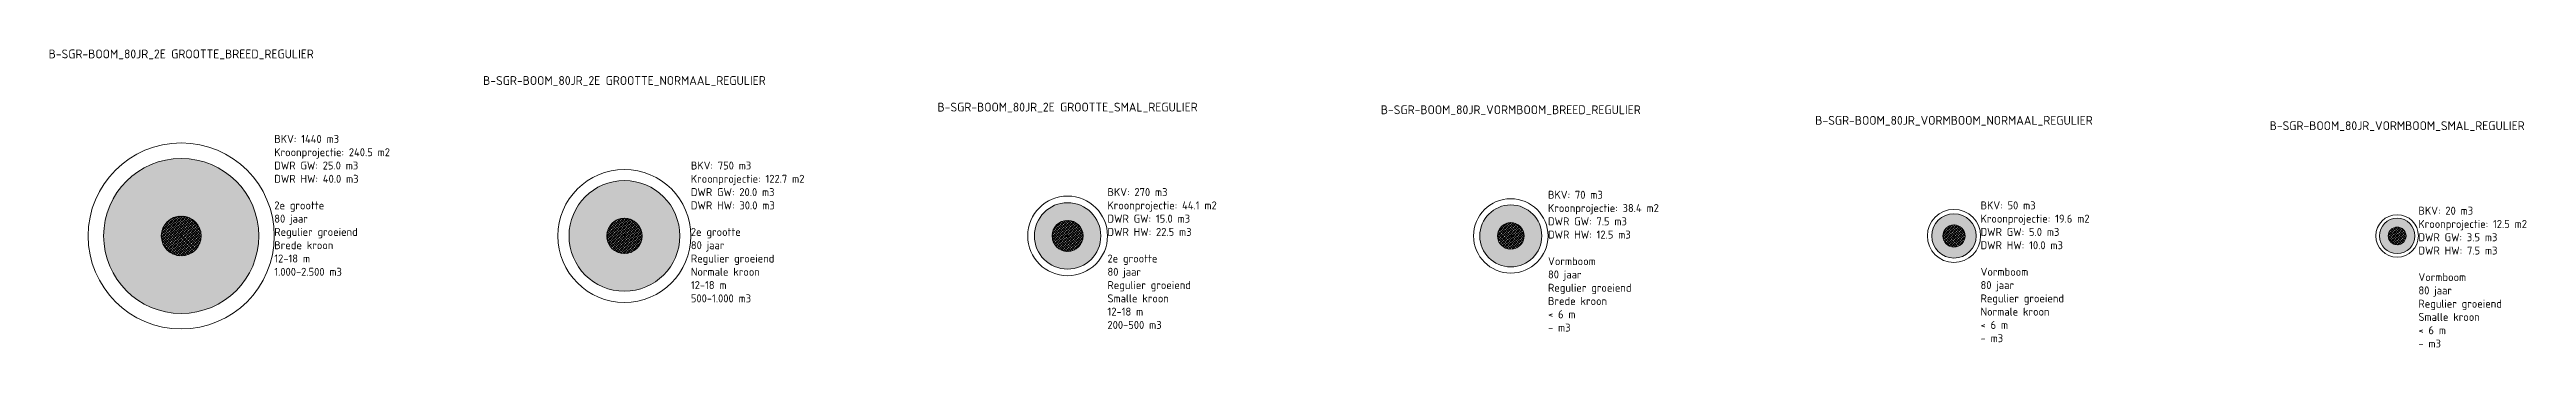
# Model space of a CAD drawing. Header units: metres. Extents: x -13 to 4465, y -15 to 526.
# Drawn here: x 4185.1 to 4464.6, y -12.6 to 21.1 of the extents above; entities that cross this region are included whole.
import ezdxf

# ---------------------------------------------------------------- set-up
doc = ezdxf.new("R2010")
doc.units = ezdxf.units.M
for name, color, linetype, lineweight in [('B-GV-GR-BOOM-T18', 7, 'Continuous', 18), ('B-GV-GR-BOOM_KROON-G', 90, 'Continuous', 18), ('B-GV-GR-BOOM_KROON-V', 92, 'Continuous', 18), ('B-GV-GR-BOOM_OBSTAKELVRIJ_BOVENGRONDS-G', 10, 'Continuous', 18), ('B-GV-GR-BOOM_OBSTAKELVRIJ_ONDERGRONDS-A', 142, 'Continuous', 18), ('B-GV-GR-BOOM_OBSTAKELVRIJ_ONDERGRONDS-G', 142, 'Continuous', 18), ('B-GV-GR-BOOM_STABILITEITSKLUIT-A', 12, 'Continuous', 18), ('B-GV-GR-BOOM_STABILITEITSKLUIT-G', 10, 'Continuous', 18), ('B-GV-GR-BOOM_STAMPOSITIE-G', 7, 'Continuous', 18)]:
    doc.layers.add(name, color=color, linetype=linetype, lineweight=lineweight)
doc.styles.add('NLCS-ISO', font='NLCS-ISO.ttf')

# ---------------------------------------------------------------- blocks, each defined once
blk = doc.blocks.new('B-SGR-BOOM_80JR_2E GROOTTE_BREED_REGULIER')
at = {"layer": 'B-GV-GR-BOOM_KROON-V'}
h = blk.add_hatch(color=256, dxfattribs=at)
edge = h.paths.add_edge_path(flags=0)
edge.add_arc((0, 0), 8.75, 0, 360)
at = {"layer": 'B-GV-GR-BOOM_OBSTAKELVRIJ_ONDERGRONDS-A'}
h = blk.add_hatch(dxfattribs=at)
h.set_pattern_fill('AGR-OBSTAKELVRIJ_ONDERGRONDS-SO', color=256, style=0, pattern_type=2)
h.set_pattern_definition([(135, (-4200, 0), (-0.141421356, -0.141421356), [])])
edge = h.paths.add_edge_path()
edge.add_arc((0, 0), 2.25, 0, 360)
at = {"layer": 'B-GV-GR-BOOM_STABILITEITSKLUIT-A'}
h = blk.add_hatch(dxfattribs=at)
h.set_pattern_fill('AGR-STABILITEITSKLUIT-SO', color=256, style=0, pattern_type=2)
h.set_pattern_definition([(45, (-4200, 0), (-0.176776695, 0.176776695), [])])
edge = h.paths.add_edge_path()
edge.add_arc((0, 0), 2.25, 0, 360)
at = {"layer": 'B-GV-GR-BOOM_KROON-G'}
blk.add_circle((0, 0), 8.75, dxfattribs=at)
at = {"layer": 'B-GV-GR-BOOM_OBSTAKELVRIJ_BOVENGRONDS-G'}
blk.add_circle((0, 0), 10.5, dxfattribs=at)
at = {"layer": 'B-GV-GR-BOOM_OBSTAKELVRIJ_ONDERGRONDS-G'}
blk.add_circle((0, 0), 2.25, dxfattribs=at)
at = {"layer": 'B-GV-GR-BOOM_STABILITEITSKLUIT-G'}
blk.add_circle((0, 0), 2.25, dxfattribs=at)
at = {"layer": 'B-GV-GR-BOOM_STAMPOSITIE-G'}
for p, q in [((-0.15, 0), (0.15, 0)), ((0, 0.15), (0, -0.15))]:
    blk.add_line(p, q, dxfattribs=at)
at = {"layer": 'B-GV-GR-BOOM-T18', "style": 'NLCS-ISO'}
for tag, p in [('BKV', (10.5, 10.5)), ('Kroonprojectie', (10.5, 9)), ('DWR Grondwaterprofiel', (10.5, 7.5)), ('DWR Hangwaterprofiel', (10.5, 6)), ('Boomgrootte', (10.5, 3)), ('Beoogde omloop', (10.5, 1.5)), ('Groeitype', (10.5, 0)), ('Kroontype', (10.5, -1.5)), ('Boomhoogteklasse', (10.5, -3)), ('Boomkroonvolumeklasse', (10.5, -4.5))]:
    blk.add_attdef(tag, p, '', height=0.9, dxfattribs=at)
blk = doc.blocks.new('B-SGR-BOOM_80JR_2E GROOTTE_NORMAAL_REGULIER')
at = {"layer": 'B-GV-GR-BOOM_KROON-V'}
h = blk.add_hatch(color=256, dxfattribs=at)
edge = h.paths.add_edge_path(flags=0)
edge.add_arc((0, 0), 6.25, 0, 360)
at = {"layer": 'B-GV-GR-BOOM_OBSTAKELVRIJ_ONDERGRONDS-A'}
h = blk.add_hatch(dxfattribs=at)
h.set_pattern_fill('AGR-OBSTAKELVRIJ_ONDERGRONDS-SO', color=256, style=0, pattern_type=2)
h.set_pattern_definition([(135, (-4250, 0), (-0.141421356, -0.141421356), [])])
edge = h.paths.add_edge_path()
edge.add_arc((0, 0), 2, 0, 360)
at = {"layer": 'B-GV-GR-BOOM_STABILITEITSKLUIT-A'}
h = blk.add_hatch(dxfattribs=at)
h.set_pattern_fill('AGR-STABILITEITSKLUIT-SO', color=256, style=0, pattern_type=2)
h.set_pattern_definition([(45, (-4250, 0), (-0.176776695, 0.176776695), [])])
edge = h.paths.add_edge_path()
edge.add_arc((0, 0), 2, 0, 360)
at = {"layer": 'B-GV-GR-BOOM_KROON-G'}
blk.add_circle((0, 0), 6.25, dxfattribs=at)
at = {"layer": 'B-GV-GR-BOOM_OBSTAKELVRIJ_BOVENGRONDS-G'}
blk.add_circle((0, 0), 7.5, dxfattribs=at)
at = {"layer": 'B-GV-GR-BOOM_OBSTAKELVRIJ_ONDERGRONDS-G'}
blk.add_circle((0, 0), 2, dxfattribs=at)
at = {"layer": 'B-GV-GR-BOOM_STABILITEITSKLUIT-G'}
blk.add_circle((0, 0), 2, dxfattribs=at)
at = {"layer": 'B-GV-GR-BOOM_STAMPOSITIE-G'}
for p, q in [((-0.15, 0), (0.15, 0)), ((0, 0.15), (0, -0.15))]:
    blk.add_line(p, q, dxfattribs=at)
at = {"layer": 'B-GV-GR-BOOM-T18', "style": 'NLCS-ISO'}
for tag, p in [('BKV', (7.5, 7.5)), ('Kroonprojectie', (7.5, 6)), ('DWR Grondwaterprofiel', (7.5, 4.5)), ('DWR Hangwaterprofiel', (7.5, 3)), ('Boomgrootte', (7.5, 0)), ('Beoogde omloop', (7.5, -1.5)), ('Groeitype', (7.5, -3)), ('Kroontype', (7.5, -4.5)), ('Boomhoogteklasse', (7.5, -6)), ('Boomkroonvolumeklasse', (7.5, -7.5))]:
    blk.add_attdef(tag, p, '', height=0.9, dxfattribs=at)
blk = doc.blocks.new('B-SGR-BOOM_80JR_2E GROOTTE_SMAL_REGULIER')
at = {"layer": 'B-GV-GR-BOOM_KROON-V'}
h = blk.add_hatch(color=256, dxfattribs=at)
edge = h.paths.add_edge_path(flags=0)
edge.add_arc((0, 0), 3.75, 0, 360)
at = {"layer": 'B-GV-GR-BOOM_OBSTAKELVRIJ_ONDERGRONDS-A'}
h = blk.add_hatch(dxfattribs=at)
h.set_pattern_fill('AGR-OBSTAKELVRIJ_ONDERGRONDS-SO', color=256, style=0, pattern_type=2)
h.set_pattern_definition([(135, (-4300, 0), (-0.141421356, -0.141421356), [])])
edge = h.paths.add_edge_path()
edge.add_arc((0, 0), 1.75, 0, 360)
at = {"layer": 'B-GV-GR-BOOM_STABILITEITSKLUIT-A'}
h = blk.add_hatch(dxfattribs=at)
h.set_pattern_fill('AGR-STABILITEITSKLUIT-SO', color=256, style=0, pattern_type=2)
h.set_pattern_definition([(45, (-4300, 0), (-0.176776695, 0.176776695), [])])
edge = h.paths.add_edge_path()
edge.add_arc((0, 0), 1.75, 0, 360)
at = {"layer": 'B-GV-GR-BOOM_KROON-G'}
blk.add_circle((0, 0), 3.75, dxfattribs=at)
at = {"layer": 'B-GV-GR-BOOM_OBSTAKELVRIJ_BOVENGRONDS-G'}
blk.add_circle((0, 0), 4.5, dxfattribs=at)
at = {"layer": 'B-GV-GR-BOOM_OBSTAKELVRIJ_ONDERGRONDS-G'}
blk.add_circle((0, 0), 1.75, dxfattribs=at)
at = {"layer": 'B-GV-GR-BOOM_STABILITEITSKLUIT-G'}
blk.add_circle((0, 0), 1.75, dxfattribs=at)
at = {"layer": 'B-GV-GR-BOOM_STAMPOSITIE-G'}
for p, q in [((-0.15, 0), (0.15, 0)), ((0, 0.15), (0, -0.15))]:
    blk.add_line(p, q, dxfattribs=at)
at = {"layer": 'B-GV-GR-BOOM-T18', "style": 'NLCS-ISO'}
for tag, p in [('BKV', (4.5, 4.5)), ('Kroonprojectie', (4.5, 3)), ('DWR Grondwaterprofiel', (4.5, 1.5)), ('DWR Hangwaterprofiel', (4.5, 0)), ('Boomgrootte', (4.5, -3)), ('Beoogde omloop', (4.5, -4.5)), ('Groeitype', (4.5, -6)), ('Kroontype', (4.5, -7.5)), ('Boomhoogteklasse', (4.5, -9)), ('Boomkroonvolumeklasse', (4.5, -10.5))]:
    blk.add_attdef(tag, p, '', height=0.9, dxfattribs=at)
blk = doc.blocks.new('B-SGR-BOOM_80JR_VORMBOOM_BREED_REGULIER')
at = {"layer": 'B-GV-GR-BOOM_KROON-V'}
h = blk.add_hatch(color=256, dxfattribs=at)
edge = h.paths.add_edge_path(flags=0)
edge.add_arc((0, 0), 3.5, 0, 360)
at = {"layer": 'B-GV-GR-BOOM_OBSTAKELVRIJ_ONDERGRONDS-A'}
h = blk.add_hatch(dxfattribs=at)
h.set_pattern_fill('AGR-OBSTAKELVRIJ_ONDERGRONDS-SO', color=256, style=0, pattern_type=2)
h.set_pattern_definition([(135, (-4350, 0), (-0.141421356, -0.141421356), [])])
edge = h.paths.add_edge_path()
edge.add_arc((0, 0), 1.5, 0, 360)
at = {"layer": 'B-GV-GR-BOOM_STABILITEITSKLUIT-A'}
h = blk.add_hatch(dxfattribs=at)
h.set_pattern_fill('AGR-STABILITEITSKLUIT-SO', color=256, style=0, pattern_type=2)
h.set_pattern_definition([(45, (-4350, 0), (-0.176776695, 0.176776695), [])])
edge = h.paths.add_edge_path()
edge.add_arc((0, 0), 1.5, 0, 360)
at = {"layer": 'B-GV-GR-BOOM_KROON-G'}
blk.add_circle((0, 0), 3.5, dxfattribs=at)
at = {"layer": 'B-GV-GR-BOOM_OBSTAKELVRIJ_BOVENGRONDS-G'}
blk.add_circle((0, 0), 4.2, dxfattribs=at)
at = {"layer": 'B-GV-GR-BOOM_OBSTAKELVRIJ_ONDERGRONDS-G'}
blk.add_circle((0, 0), 1.5, dxfattribs=at)
at = {"layer": 'B-GV-GR-BOOM_STABILITEITSKLUIT-G'}
blk.add_circle((0, 0), 1.5, dxfattribs=at)
at = {"layer": 'B-GV-GR-BOOM_STAMPOSITIE-G'}
for p, q in [((-0.15, 0), (0.15, 0)), ((0, 0.15), (0, -0.15))]:
    blk.add_line(p, q, dxfattribs=at)
at = {"layer": 'B-GV-GR-BOOM-T18', "style": 'NLCS-ISO'}
for tag, p in [('BKV', (4.2, 4.2)), ('Kroonprojectie', (4.2, 2.7)), ('DWR Grondwaterprofiel', (4.2, 1.2)), ('DWR Hangwaterprofiel', (4.2, -0.3)), ('Boomgrootte', (4.2, -3.3)), ('Beoogde omloop', (4.2, -4.8)), ('Groeitype', (4.2, -6.3)), ('Kroontype', (4.2, -7.8)), ('Boomhoogteklasse', (4.2, -9.3)), ('Boomkroonvolumeklasse', (4.2, -10.8))]:
    blk.add_attdef(tag, p, '', height=0.9, dxfattribs=at)
blk = doc.blocks.new('B-SGR-BOOM_80JR_VORMBOOM_NORMAAL_REGULIER')
at = {"layer": 'B-GV-GR-BOOM_KROON-V'}
h = blk.add_hatch(color=256, dxfattribs=at)
edge = h.paths.add_edge_path(flags=0)
edge.add_arc((0, 0), 2.5, 0, 360)
at = {"layer": 'B-GV-GR-BOOM_OBSTAKELVRIJ_ONDERGRONDS-A'}
h = blk.add_hatch(dxfattribs=at)
h.set_pattern_fill('AGR-OBSTAKELVRIJ_ONDERGRONDS-SO', color=256, style=0, pattern_type=2)
h.set_pattern_definition([(135, (-4400, 0), (-0.141421356, -0.141421356), [])])
edge = h.paths.add_edge_path()
edge.add_arc((0, 0), 1.25, 0, 360)
at = {"layer": 'B-GV-GR-BOOM_STABILITEITSKLUIT-A'}
h = blk.add_hatch(dxfattribs=at)
h.set_pattern_fill('AGR-STABILITEITSKLUIT-SO', color=256, style=0, pattern_type=2)
h.set_pattern_definition([(45, (-4400, 0), (-0.176776695, 0.176776695), [])])
edge = h.paths.add_edge_path()
edge.add_arc((0, 0), 1.25, 0, 360)
at = {"layer": 'B-GV-GR-BOOM_KROON-G'}
blk.add_circle((0, 0), 2.5, dxfattribs=at)
at = {"layer": 'B-GV-GR-BOOM_OBSTAKELVRIJ_BOVENGRONDS-G'}
blk.add_circle((0, 0), 3, dxfattribs=at)
at = {"layer": 'B-GV-GR-BOOM_OBSTAKELVRIJ_ONDERGRONDS-G'}
blk.add_circle((0, 0), 1.25, dxfattribs=at)
at = {"layer": 'B-GV-GR-BOOM_STABILITEITSKLUIT-G'}
blk.add_circle((0, 0), 1.25, dxfattribs=at)
at = {"layer": 'B-GV-GR-BOOM_STAMPOSITIE-G'}
for p, q in [((-0.15, 0), (0.15, 0)), ((0, 0.15), (0, -0.15))]:
    blk.add_line(p, q, dxfattribs=at)
at = {"layer": 'B-GV-GR-BOOM-T18', "style": 'NLCS-ISO'}
for tag, p in [('BKV', (3, 3)), ('Kroonprojectie', (3, 1.5)), ('DWR Grondwaterprofiel', (3, 0)), ('DWR Hangwaterprofiel', (3, -1.5)), ('Boomgrootte', (3, -4.5)), ('Beoogde omloop', (3, -6)), ('Groeitype', (3, -7.5)), ('Kroontype', (3, -9)), ('Boomhoogteklasse', (3, -10.5)), ('Boomkroonvolumeklasse', (3, -12))]:
    blk.add_attdef(tag, p, '', height=0.9, dxfattribs=at)
blk = doc.blocks.new('B-SGR-BOOM_80JR_VORMBOOM_SMAL_REGULIER')
at = {"layer": 'B-GV-GR-BOOM_KROON-V'}
h = blk.add_hatch(color=256, dxfattribs=at)
edge = h.paths.add_edge_path(flags=0)
edge.add_arc((0, 0), 2, 0, 360)
at = {"layer": 'B-GV-GR-BOOM_OBSTAKELVRIJ_ONDERGRONDS-A'}
h = blk.add_hatch(dxfattribs=at)
h.set_pattern_fill('AGR-OBSTAKELVRIJ_ONDERGRONDS-SO', color=256, style=0, pattern_type=2)
h.set_pattern_definition([(135, (-4450, 0), (-0.141421356, -0.141421356), [])])
edge = h.paths.add_edge_path()
edge.add_arc((0, 0), 1, 0, 360)
at = {"layer": 'B-GV-GR-BOOM_STABILITEITSKLUIT-A'}
h = blk.add_hatch(dxfattribs=at)
h.set_pattern_fill('AGR-STABILITEITSKLUIT-SO', color=256, style=0, pattern_type=2)
h.set_pattern_definition([(45, (-4450, 0), (-0.176776695, 0.176776695), [])])
edge = h.paths.add_edge_path()
edge.add_arc((0, 0), 1, 0, 360)
at = {"layer": 'B-GV-GR-BOOM_KROON-G'}
blk.add_circle((0, 0), 2, dxfattribs=at)
at = {"layer": 'B-GV-GR-BOOM_OBSTAKELVRIJ_BOVENGRONDS-G'}
blk.add_circle((0, 0), 2.4, dxfattribs=at)
at = {"layer": 'B-GV-GR-BOOM_OBSTAKELVRIJ_ONDERGRONDS-G'}
blk.add_circle((0, 0), 1, dxfattribs=at)
at = {"layer": 'B-GV-GR-BOOM_STABILITEITSKLUIT-G'}
blk.add_circle((0, 0), 1, dxfattribs=at)
at = {"layer": 'B-GV-GR-BOOM_STAMPOSITIE-G'}
for p, q in [((-0.15, 0), (0.15, 0)), ((0, 0.15), (0, -0.15))]:
    blk.add_line(p, q, dxfattribs=at)
at = {"layer": 'B-GV-GR-BOOM-T18', "style": 'NLCS-ISO'}
for tag, p in [('BKV', (2.4, 2.4)), ('Kroonprojectie', (2.4, 0.9)), ('DWR Grondwaterprofiel', (2.4, -0.6)), ('DWR Hangwaterprofiel', (2.4, -2.1)), ('Boomgrootte', (2.4, -5.1)), ('Beoogde omloop', (2.4, -6.6)), ('Groeitype', (2.4, -8.1)), ('Kroontype', (2.4, -9.6)), ('Boomhoogteklasse', (2.4, -11.1)), ('Boomkroonvolumeklasse', (2.4, -12.6))]:
    blk.add_attdef(tag, p, '', height=0.9, dxfattribs=at)

msp = doc.modelspace()

# ---------------------------------------------------------------- block references
for name, p, values in [('B-SGR-BOOM_80JR_2E GROOTTE_BREED_REGULIER', (4200, 0), {'DWR Hangwaterprofiel': 'DWR HW: 40.0 m3', 'DWR Grondwaterprofiel': 'DWR GW: 25.0 m3', 'Boomgrootte': '2e grootte', 'Beoogde omloop': '80 jaar', 'Groeitype': 'Regulier groeiend', 'Kroontype': 'Brede kroon', 'Boomhoogteklasse': '12-18 m', 'Boomkroonvolumeklasse': '1.000-2.500 m3', 'Kroonprojectie': 'Kroonprojectie: 240.5 m2', 'BKV': 'BKV: 1440 m3'}), ('B-SGR-BOOM_80JR_2E GROOTTE_NORMAAL_REGULIER', (4250, 0), {'DWR Hangwaterprofiel': 'DWR HW: 30.0 m3', 'DWR Grondwaterprofiel': 'DWR GW: 20.0 m3', 'Boomgrootte': '2e grootte', 'Beoogde omloop': '80 jaar', 'Groeitype': 'Regulier groeiend', 'Kroontype': 'Normale kroon', 'Boomhoogteklasse': '12-18 m', 'Boomkroonvolumeklasse': '500-1.000 m3', 'Kroonprojectie': 'Kroonprojectie: 122.7 m2', 'BKV': 'BKV: 750 m3'}), ('B-SGR-BOOM_80JR_2E GROOTTE_SMAL_REGULIER', (4300, 0), {'DWR Hangwaterprofiel': 'DWR HW: 22.5 m3', 'DWR Grondwaterprofiel': 'DWR GW: 15.0 m3', 'Boomgrootte': '2e grootte', 'Beoogde omloop': '80 jaar', 'Groeitype': 'Regulier groeiend', 'Kroontype': 'Smalle kroon', 'Boomhoogteklasse': '12-18 m', 'Boomkroonvolumeklasse': '200-500 m3', 'Kroonprojectie': 'Kroonprojectie: 44.1 m2', 'BKV': 'BKV: 270 m3'}), ('B-SGR-BOOM_80JR_VORMBOOM_BREED_REGULIER', (4350, 0), {'DWR Hangwaterprofiel': 'DWR HW: 12.5 m3', 'DWR Grondwaterprofiel': 'DWR GW: 7.5 m3', 'Boomgrootte': 'Vormboom', 'Beoogde omloop': '80 jaar', 'Groeitype': 'Regulier groeiend', 'Kroontype': 'Brede kroon', 'Boomhoogteklasse': '< 6 m', 'Boomkroonvolumeklasse': '- m3', 'Kroonprojectie': 'Kroonprojectie: 38.4 m2', 'BKV': 'BKV: 70 m3'}), ('B-SGR-BOOM_80JR_VORMBOOM_NORMAAL_REGULIER', (4400, 0), {'DWR Hangwaterprofiel': 'DWR HW: 10.0 m3', 'DWR Grondwaterprofiel': 'DWR GW: 5.0 m3', 'Boomgrootte': 'Vormboom', 'Beoogde omloop': '80 jaar', 'Groeitype': 'Regulier groeiend', 'Kroontype': 'Normale kroon', 'Boomhoogteklasse': '< 6 m', 'Boomkroonvolumeklasse': '- m3', 'Kroonprojectie': 'Kroonprojectie: 19.6 m2', 'BKV': 'BKV: 50 m3'}), ('B-SGR-BOOM_80JR_VORMBOOM_SMAL_REGULIER', (4450, 0), {'DWR Hangwaterprofiel': 'DWR HW: 7.5 m3', 'DWR Grondwaterprofiel': 'DWR GW: 3.5 m3', 'Boomgrootte': 'Vormboom', 'Beoogde omloop': '80 jaar', 'Groeitype': 'Regulier groeiend', 'Kroontype': 'Smalle kroon', 'Boomhoogteklasse': '< 6 m', 'Boomkroonvolumeklasse': '- m3', 'Kroonprojectie': 'Kroonprojectie: 12.5 m2', 'BKV': 'BKV: 20 m3'})]:
    msp.add_blockref(name, p).add_auto_attribs(values)

# ---------------------------------------------------------------- texts
at = {"char_height": 1, "attachment_point": 5, "style": 'NLCS-ISO'}
for s, insert in [('B-SGR-BOOM_80JR_2E GROOTTE_BREED_REGULIER', (4200, 20.5)), ('B-SGR-BOOM_80JR_2E GROOTTE_NORMAAL_REGULIER', (4250, 17.5)), ('B-SGR-BOOM_80JR_2E GROOTTE_SMAL_REGULIER', (4300, 14.5)), ('B-SGR-BOOM_80JR_VORMBOOM_BREED_REGULIER', (4350, 14.2)), ('B-SGR-BOOM_80JR_VORMBOOM_NORMAAL_REGULIER', (4400, 13)), ('B-SGR-BOOM_80JR_VORMBOOM_SMAL_REGULIER', (4450, 12.4))]:
    msp.add_mtext(s, dxfattribs=dict(at, insert=insert))

doc.saveas('drawing.dxf')
